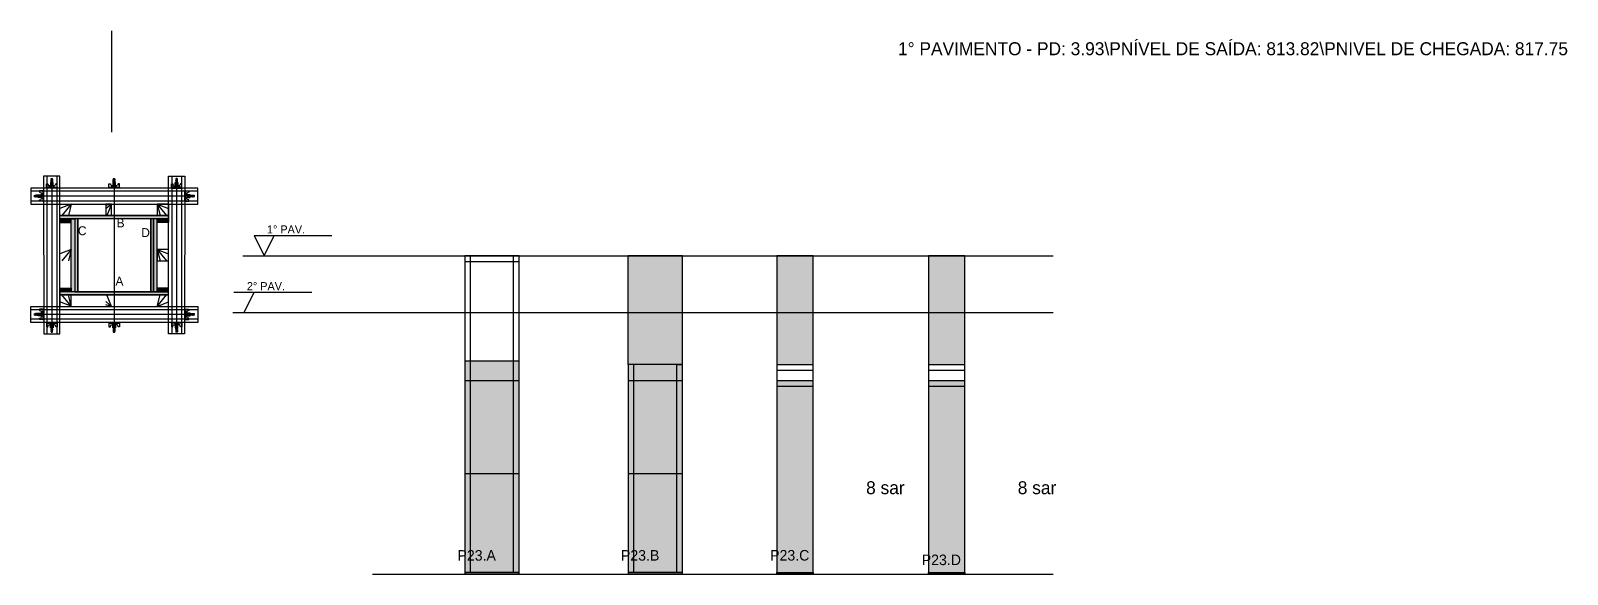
# Model space of a CAD drawing. Header units: metres. Extents: x 4736 to 6632, y 8660 to 9331.
import ezdxf

# ---------------------------------------------------------------- set-up
doc = ezdxf.new("R2010")
doc.units = ezdxf.units.M
for name, color, linetype in [('CHAPA', 7, 'Continuous'), ('COTA', 7, 'Continuous'), ('Hachura', 7, 'Continuous'), ('Madeira', 7, 'Continuous'), ('NIVEL 1° PAV.', 7, 'Continuous'), ('NIVEL 2° PAV.', 7, 'Continuous'), ('NOMENCLATURA', 7, 'Continuous'), ('Nível', 7, 'Continuous'), ('Painéis', 7, 'Continuous'), ('Perfil Metálico', 7, 'Continuous'), ('SARR_2.2x7', 7, 'Continuous'), ('SARRAFO', 7, 'Continuous'), ('Texto Seção', 7, 'Continuous'), ('TEXTO_GERAL', 7, 'Continuous')]:
    doc.layers.add(name, color=color, linetype=linetype)

msp = doc.modelspace()

# ---------------------------------------------------------------- hatches: boundary and pattern name
at = {"layer": 'COTA'}
h = msp.add_hatch(color=7, dxfattribs=at)
h.dxf.hatch_style = 1
h.paths.add_polyline_path([(5540, 8919.1), (5540, 9053.1), (5540, 9053.1), (5473, 9053.1), (5473, 9053.1), (5473, 8919.1), (5473, 8919.1), (5540, 8919.1)])
h = msp.add_hatch(color=7, dxfattribs=at)
h.dxf.hatch_style = 1
h.paths.add_polyline_path([(5656.2, 8919.1), (5701.2, 8919.1), (5701.2, 8919.1), (5701.2, 9053.1), (5701.2, 9053.1), (5656.2, 9053.1), (5656.2, 9053.1), (5656.2, 8919.1)])
h = msp.add_hatch(color=7, dxfattribs=at)
h.dxf.hatch_style = 1
h.paths.add_polyline_path([(5843.3, 8919.1), (5888.3, 8919.1), (5888.3, 8919.1), (5888.3, 9053.1), (5888.3, 9053.1), (5843.3, 9053.1), (5843.3, 9053.1), (5843.3, 8919.1)])
at = {"layer": 'Hachura'}
h = msp.add_hatch(color=7, dxfattribs=at)
h.dxf.hatch_style = 1
h.paths.add_polyline_path([(4771.7, 9098.7), (4771.7, 9102.7), (4771.7, 9102.7), (4905.7, 9102.7), (4905.7, 9102.7), (4905.7, 9098.7), (4905.7, 9098.7), (4771.7, 9098.7)])
h = msp.add_hatch(color=7, dxfattribs=at)
h.dxf.hatch_style = 1
h.paths.add_polyline_path([(4771.7, 9098.7), (4771.7, 9102.7), (4771.7, 9102.7), (4905.7, 9102.7), (4905.7, 9102.7), (4905.7, 9098.7), (4905.7, 9098.7), (4771.7, 9098.7)])
h = msp.add_hatch(color=7, dxfattribs=at)
h.dxf.hatch_style = 1
h.paths.add_polyline_path([(4785.7, 9098.7), (4785.7, 9094.3), (4785.7, 9094.3), (4771.7, 9094.3), (4771.7, 9094.3), (4771.7, 9098.7), (4771.7, 9098.7), (4785.7, 9098.7)])
h = msp.add_hatch(color=7, dxfattribs=at)
h.dxf.hatch_style = 1
h.paths.add_polyline_path([(4785.7, 9008.8), (4790.1, 9008.8), (4790.1, 9008.8), (4790.1, 9098.8), (4790.1, 9098.8), (4785.7, 9098.8), (4785.7, 9098.8), (4785.7, 9008.8)])
h = msp.add_hatch(color=7, dxfattribs=at)
h.dxf.hatch_style = 1
h.paths.add_polyline_path([(4793.7, 9098.7), (4790.1, 9098.7), (4790.1, 9098.7), (4790.1, 9008.7), (4790.1, 9008.7), (4793.7, 9008.7), (4793.7, 9008.7), (4793.7, 9098.7)])
h = msp.add_hatch(color=7, dxfattribs=at)
h.dxf.hatch_style = 1
h.paths.add_polyline_path([(4793.7, 9098.7), (4790.1, 9098.7), (4790.1, 9098.7), (4790.1, 9008.7), (4790.1, 9008.7), (4793.7, 9008.7), (4793.7, 9008.7), (4793.7, 9098.7)])
h = msp.add_hatch(color=7, dxfattribs=at)
h.dxf.hatch_style = 1
h.paths.add_polyline_path([(4887.3, 9098.7), (4883.7, 9098.7), (4883.7, 9098.7), (4883.7, 9008.7), (4883.7, 9008.7), (4887.3, 9008.7), (4887.3, 9008.7), (4887.3, 9098.7)])
h = msp.add_hatch(color=7, dxfattribs=at)
h.dxf.hatch_style = 1
h.paths.add_polyline_path([(4887.3, 9098.7), (4883.7, 9098.7), (4883.7, 9098.7), (4883.7, 9008.7), (4883.7, 9008.7), (4887.3, 9008.7), (4887.3, 9008.7), (4887.3, 9098.7)])
h = msp.add_hatch(color=7, dxfattribs=at)
h.dxf.hatch_style = 1
h.paths.add_polyline_path([(4891.7, 9008.7), (4887.3, 9008.7), (4887.3, 9008.7), (4887.3, 9098.7), (4887.3, 9098.7), (4891.7, 9098.7), (4891.7, 9098.7), (4891.7, 9008.7)])
h = msp.add_hatch(color=7, dxfattribs=at)
h.dxf.hatch_style = 1
h.paths.add_polyline_path([(4891.7, 9098.7), (4891.7, 9094.3), (4891.7, 9094.3), (4905.7, 9094.3), (4905.7, 9094.3), (4905.7, 9098.7), (4905.7, 9098.7), (4891.7, 9098.7)])
h = msp.add_hatch(color=7, dxfattribs=at)
h.dxf.hatch_style = 1
h.paths.add_polyline_path([(4785.7, 9008.7), (4785.7, 9013.1), (4785.7, 9013.1), (4771.7, 9013.1), (4771.7, 9013.1), (4771.7, 9008.7), (4771.7, 9008.7), (4785.7, 9008.7)])
h = msp.add_hatch(color=7, dxfattribs=at)
h.dxf.hatch_style = 1
h.paths.add_polyline_path([(4771.7, 9008.7), (4771.7, 9004.7), (4771.7, 9004.7), (4905.7, 9004.7), (4905.7, 9004.7), (4905.7, 9008.7), (4905.7, 9008.7), (4771.7, 9008.7)])
h = msp.add_hatch(color=7, dxfattribs=at)
h.dxf.hatch_style = 1
h.paths.add_polyline_path([(4771.7, 9008.7), (4771.7, 9004.7), (4771.7, 9004.7), (4905.7, 9004.7), (4905.7, 9004.7), (4905.7, 9008.7), (4905.7, 9008.7), (4771.7, 9008.7)])
h = msp.add_hatch(color=7, dxfattribs=at)
h.dxf.hatch_style = 1
h.paths.add_polyline_path([(4891.7, 9008.7), (4891.7, 9013.1), (4891.7, 9013.1), (4905.7, 9013.1), (4905.7, 9013.1), (4905.7, 9008.7), (4905.7, 9008.7), (4891.7, 9008.7)])
h = msp.add_hatch(color=7, dxfattribs=at)
h.dxf.hatch_style = 1
h.paths.add_polyline_path([(5338.2, 8660.1), (5338.2, 8923.1), (5338.2, 8923.1), (5271.2, 8923.1), (5271.2, 8923.1), (5271.2, 8660.1), (5271.2, 8660.1), (5338.2, 8660.1), (5338.2, 8660.1)])
h = msp.add_hatch(color=7, dxfattribs=at)
h.dxf.hatch_style = 1
h.paths.add_polyline_path([(5540, 8919.1), (5473, 8919.1), (5473, 8919.1), (5473, 8899.1), (5473, 8899.1), (5540, 8899.1), (5540, 8899.1), (5540, 8919.1)])
h = msp.add_hatch(color=7, dxfattribs=at)
h.dxf.hatch_style = 1
h.paths.add_polyline_path([(5540, 8660.1), (5540, 8899.1), (5540, 8899.1), (5473, 8899.1), (5473, 8899.1), (5473, 8660.1), (5473, 8660.1), (5540, 8660.1), (5540, 8660.1)])
h = msp.add_hatch(color=7, dxfattribs=at)
h.dxf.hatch_style = 1
h.paths.add_polyline_path([(5701.2, 8660.1), (5701.2, 8899.1), (5701.2, 8899.1), (5656.2, 8899.1), (5656.2, 8899.1), (5656.2, 8660.1), (5656.2, 8660.1), (5701.2, 8660.1), (5701.2, 8660.1)])
h = msp.add_hatch(color=7, dxfattribs=at)
h.dxf.hatch_style = 1
h.paths.add_polyline_path([(5888.3, 8660.1), (5888.3, 8899.1), (5888.3, 8899.1), (5843.3, 8899.1), (5843.3, 8899.1), (5843.3, 8660.1), (5843.3, 8660.1), (5888.3, 8660.1), (5888.3, 8660.1)])

# ---------------------------------------------------------------- linework, layer by layer
at = {"layer": 'CHAPA', "color": 7, "lineweight": 25}
for points in [[(4771.7, 9098.7), (4771.7, 9102.7), (4905.7, 9102.7), (4905.7, 9098.7)], [(4771.7, 9098.7), (4771.7, 9102.7), (4905.7, 9102.7), (4905.7, 9098.7)], [(4793.7, 9098.7), (4790.1, 9098.7), (4790.1, 9008.7), (4793.7, 9008.7)], [(4793.7, 9098.7), (4790.1, 9098.7), (4790.1, 9008.7), (4793.7, 9008.7)], [(4887.3, 9098.7), (4883.7, 9098.7), (4883.7, 9008.7), (4887.3, 9008.7)], [(4887.3, 9098.7), (4883.7, 9098.7), (4883.7, 9008.7), (4887.3, 9008.7)], [(4771.7, 9008.7), (4771.7, 9004.7), (4905.7, 9004.7), (4905.7, 9008.7)], [(4771.7, 9008.7), (4771.7, 9004.7), (4905.7, 9004.7), (4905.7, 9008.7)]]:
    msp.add_lwpolyline(points, close=True, dxfattribs=at)
at = {"layer": 'COTA', "color": 7, "lineweight": 25}
for p, q in [((5540, 9053.1), (5473, 9053.1)), ((5473, 8919.1), (5473, 9053.1)), ((5540, 8919.1), (5540, 9053.1))]:
    msp.add_line(p, q, dxfattribs=at)
for points in [[(5701.2, 8919.1), (5701.2, 9053.1), (5656.2, 9053.1), (5656.2, 8919.1)], [(5888.3, 8919.1), (5888.3, 9053.1), (5843.3, 9053.1), (5843.3, 8919.1)]]:
    msp.add_lwpolyline(points, dxfattribs=at)
at = {"layer": 'Defpoints', "color": 7, "lineweight": 25}
msp.add_line((4835.7, 9205.8), (4835.7, 9330.8), dxfattribs=at)
at = {"layer": 'Hachura', "color": 7, "lineweight": 25}
for p, q in [((4755.3, 9136.7), (4755.3, 9141.9)), ((4755.3, 9141.9), (4756.9, 9141.9)), ((4756.9, 9141.9), (4757.5, 9139.7)), ((4757.8, 9139.5), (4759.8, 9139.5)), ((4759.8, 9140.2), (4763.6, 9140.2)), ((4759.8, 9137.6), (4759.8, 9140.2)), ((4763.4, 9143.5), (4760, 9143.5)), ((4760, 9143.5), (4760, 9140.2)), ((4763.4, 9143.4), (4760, 9143.4)), ((4760.6, 9147.8), (4762.8, 9146.7)), ((4762.7, 9146.5), (4760.6, 9147.6)), ((4760.6, 9146.6), (4762.8, 9145.6)), ((4762.7, 9145.3), (4760.6, 9146.4)), ((4760.6, 9145.5), (4762.8, 9144.4)), ((4762.7, 9144.2), (4760.6, 9145.2)), ((4761.8, 9143.5), (4760.6, 9144.1)), ((4760.7, 9148.2), (4761, 9148.5)), ((4760.7, 9147.9), (4760.7, 9148.2)), ((4760.7, 9148.2), (4760.7, 9148.2)), ((4762.6, 9148.2), (4760.7, 9148.2)), ((4760.7, 9147.9), (4762.6, 9146.9)), ((4760.7, 9147.9), (4762.6, 9146.9)), ((4760.7, 9146.7), (4760.7, 9147.4)), ((4762.6, 9146.4), (4760.7, 9147.4)), ((4760.7, 9146.7), (4762.6, 9145.8)), ((4760.7, 9145.6), (4760.7, 9146.2)), ((4762.6, 9145.3), (4760.7, 9146.2)), ((4760.7, 9146), (4760.7, 9146.2)), ((4760.7, 9145.6), (4762.6, 9144.6)), ((4760.7, 9144.4), (4760.7, 9145.1)), ((4762.6, 9144.1), (4760.7, 9145.1)), ((4760.7, 9144.4), (4762.6, 9143.5)), ((4761.6, 9143.5), (4760.7, 9143.9)), ((4760.7, 9143.5), (4760.7, 9143.9)), ((4761, 9148.5), (4762.3, 9148.5)), ((4761.1, 9143.5), (4761.1, 9140.2)), ((4762.6, 9147.6), (4761.3, 9148.2)), ((4761.4, 9137.6), (4761.4, 9139.6)), ((4762.7, 9147.7), (4761.6, 9148.2)), ((4761.7, 9147.5), (4761.7, 8963.7)), ((4761.9, 9139.6), (4761.9, 9137.6)), ((4762.1, 9148.2), (4762.8, 9147.9)), ((4762.6, 9148.2), (4762.3, 9148.5)), ((4762.4, 9148.2), (4762.6, 9148.1)), ((4762.6, 9148.1), (4762.6, 9148.2)), ((4762.6, 9147.6), (4762.6, 9146.9)), ((4762.6, 9145.8), (4762.6, 9146.4)), ((4762.6, 9145), (4762.6, 9145.3)), ((4762.6, 9145), (4762.6, 9144.6)), ((4762.6, 9144.1), (4762.6, 9143.5)), ((4762.6, 9143.5), (4762.6, 9140.2)), ((4763.4, 9140.2), (4763.4, 9143.5)), ((4763.6, 9140.2), (4763.4, 9140.2)), ((4763.6, 9140.2), (4763.4, 9140.2)), ((4763.6, 9140.2), (4763.6, 9137.6)), ((4765.6, 9139.5), (4763.6, 9139.5)), ((4766.5, 9141.9), (4765.9, 9139.7)), ((4768.2, 9141.9), (4766.5, 9141.9)), ((4768.2, 9137.6), (4768.2, 9141.9)), ((4832.2, 9136.7), (4832.2, 9141.9)), ((4832.2, 9141.9), (4833.9, 9141.9)), ((4833.9, 9141.9), (4834.5, 9139.7)), ((4834.8, 9139.5), (4836.7, 9139.5)), ((4836.7, 9140.2), (4840.6, 9140.2)), ((4836.7, 9137.7), (4836.7, 9140.2)), ((4840.3, 9143.5), (4837, 9143.5)), ((4837, 9143.5), (4837, 9140.2)), ((4840.3, 9143.4), (4837, 9143.4)), ((4839.7, 9146.5), (4837.5, 9147.6)), ((4839.7, 9145.3), (4837.5, 9146.4)), ((4839.7, 9144.2), (4837.5, 9145.2)), ((4838.8, 9143.5), (4837.5, 9144.1)), ((4837.6, 9148.2), (4838, 9148.5)), ((4837.6, 9147.9), (4837.6, 9148.2)), ((4837.6, 9148.2), (4837.6, 9148.2)), ((4839.6, 9148.2), (4837.6, 9148.2)), ((4837.6, 9147.9), (4839.6, 9146.9)), ((4837.6, 9147.9), (4839.6, 9146.9)), ((4837.6, 9147.8), (4839.7, 9146.7)), ((4837.6, 9146.7), (4837.6, 9147.4)), ((4839.6, 9146.4), (4837.6, 9147.4)), ((4837.6, 9146.7), (4839.6, 9145.8)), ((4837.6, 9146.7), (4839.7, 9145.6)), ((4837.6, 9145.6), (4837.6, 9146.2)), ((4839.6, 9145.3), (4837.6, 9146.2)), ((4837.6, 9146), (4837.6, 9146.2)), ((4837.6, 9145.6), (4839.6, 9144.6)), ((4837.6, 9145.5), (4839.7, 9144.4)), ((4837.6, 9144.4), (4837.6, 9145.1)), ((4839.6, 9144.1), (4837.6, 9145.1)), ((4837.6, 9144.4), (4839.6, 9143.5)), ((4838.5, 9143.5), (4837.6, 9143.9)), ((4837.6, 9143.5), (4837.6, 9143.9)), ((4838, 9148.5), (4839.2, 9148.5)), ((4838, 9143.5), (4838, 9140.2)), ((4839.6, 9147.6), (4838.3, 9148.2)), ((4838.4, 9137.7), (4838.4, 9139.6)), ((4839.7, 9147.7), (4838.5, 9148.2)), ((4838.7, 9147.5), (4838.7, 8963.7)), ((4838.9, 9139.6), (4838.9, 9137.7)), ((4839.1, 9148.2), (4839.7, 9147.9)), ((4839.6, 9148.2), (4839.2, 9148.5)), ((4839.3, 9148.2), (4839.6, 9148.1)), ((4839.6, 9148.1), (4839.6, 9148.2)), ((4839.6, 9147.6), (4839.6, 9146.9)), ((4839.6, 9145.8), (4839.6, 9146.4)), ((4839.6, 9145), (4839.6, 9145.3)), ((4839.6, 9145), (4839.6, 9144.6)), ((4839.6, 9144.1), (4839.6, 9143.5)), ((4839.6, 9143.5), (4839.6, 9140.2)), ((4840.3, 9140.2), (4840.3, 9143.5)), ((4840.6, 9140.2), (4840.3, 9140.2)), ((4840.6, 9140.2), (4840.3, 9140.2)), ((4840.6, 9140.2), (4840.6, 9137.7)), ((4842.5, 9139.5), (4840.6, 9139.5)), ((4843.4, 9141.9), (4842.9, 9139.7)), ((4845.1, 9141.9), (4843.4, 9141.9)), ((4845.1, 9137.7), (4845.1, 9141.9)), ((4909.2, 9137.6), (4909.2, 9141.9)), ((4909.2, 9141.9), (4910.9, 9141.9)), ((4910.9, 9141.9), (4911.4, 9139.7)), ((4911.8, 9139.5), (4913.7, 9139.5)), ((4917.6, 9140.2), (4913.7, 9140.2)), ((4913.7, 9140.2), (4913.7, 9137.6)), ((4913.7, 9140.2), (4914, 9140.2)), ((4913.7, 9140.2), (4914, 9140.2)), ((4914, 9143.5), (4917.3, 9143.5)), ((4914, 9140.2), (4914, 9143.5)), ((4914, 9143.4), (4917.3, 9143.4)), ((4915.3, 9148.2), (4914.6, 9147.9)), ((4914.6, 9147.7), (4915.8, 9148.2)), ((4916.7, 9147.8), (4914.6, 9146.7)), ((4914.6, 9146.5), (4916.8, 9147.6)), ((4916.7, 9146.6), (4914.6, 9145.6)), ((4914.6, 9145.3), (4916.8, 9146.4)), ((4916.7, 9145.5), (4914.6, 9144.4)), ((4914.6, 9144.2), (4916.8, 9145.2)), ((4914.7, 9148.2), (4915.1, 9148.5)), ((4915, 9148.2), (4914.7, 9148.1)), ((4914.7, 9148.1), (4914.7, 9148.2)), ((4914.7, 9147.6), (4916, 9148.2)), ((4914.7, 9148.2), (4916.7, 9148.2)), ((4916.7, 9147.9), (4914.7, 9146.9)), ((4916.7, 9147.9), (4914.7, 9146.9)), ((4914.7, 9147.6), (4914.7, 9146.9)), ((4914.7, 9146.4), (4916.7, 9147.4)), ((4916.7, 9146.7), (4914.7, 9145.8)), ((4914.7, 9145.8), (4914.7, 9146.4)), ((4914.7, 9145.3), (4916.7, 9146.2)), ((4916.7, 9145.6), (4914.7, 9144.6)), ((4914.7, 9145), (4914.7, 9145.3)), ((4914.7, 9144.1), (4916.7, 9145.1)), ((4914.7, 9145), (4914.7, 9144.6)), ((4916.7, 9144.4), (4914.7, 9143.5)), ((4914.7, 9144.1), (4914.7, 9143.5)), ((4914.7, 9143.5), (4914.7, 9140.2)), ((4916.3, 9148.5), (4915.1, 9148.5)), ((4915.4, 9139.6), (4915.4, 9137.6)), ((4915.5, 9143.5), (4916.8, 9144.1)), ((4915.6, 9147.5), (4915.6, 8963.7)), ((4915.8, 9143.5), (4916.7, 9143.9)), ((4916, 9137.6), (4916, 9139.6)), ((4916.7, 9148.2), (4916.3, 9148.5)), ((4916.3, 9143.5), (4916.3, 9140.2)), ((4916.7, 9147.9), (4916.7, 9148.2)), ((4916.7, 9148.2), (4916.7, 9148.2)), ((4916.7, 9146.7), (4916.7, 9147.4)), ((4916.7, 9145.6), (4916.7, 9146.2)), ((4916.7, 9146), (4916.7, 9146.2)), ((4916.7, 9144.4), (4916.7, 9145.1)), ((4916.7, 9143.5), (4916.7, 9143.9)), ((4917.3, 9143.5), (4917.3, 9140.2)), ((4917.6, 9137.6), (4917.6, 9140.2)), ((4919.5, 9139.5), (4917.6, 9139.5)), ((4920.4, 9141.9), (4919.8, 9139.7)), ((4922.1, 9141.9), (4920.4, 9141.9)), ((4922.1, 9136.7), (4922.1, 9141.9)), ((4740.2, 9127.8), (4739.8, 9127.5)), ((4739.8, 9127.5), (4739.8, 9126.2)), ((4740.2, 9125.8), (4739.8, 9126.2)), ((4740.5, 9127.8), (4740.2, 9127.8)), ((4740.2, 9127.8), (4740.2, 9127.8)), ((4740.2, 9125.8), (4740.2, 9127.8)), ((4740.8, 9125.8), (4740.2, 9127.1)), ((4740.7, 9125.7), (4740.2, 9126.9)), ((4740.2, 9126.4), (4740.5, 9125.7)), ((4740.2, 9126.1), (4740.3, 9125.8)), ((4740.3, 9125.8), (4740.2, 9125.8)), ((4740.5, 9127.8), (4741.5, 9125.8)), ((4740.5, 9127.8), (4741.5, 9125.8)), ((4740.6, 9127.8), (4741.7, 9125.7)), ((4741.9, 9125.7), (4740.8, 9127.9)), ((4740.8, 9125.8), (4741.5, 9125.8)), ((4741.7, 9127.8), (4741, 9127.8)), ((4742, 9125.8), (4741, 9127.8)), ((4741.7, 9127.8), (4742.6, 9125.8)), ((4741.7, 9127.8), (4742.8, 9125.7)), ((4743.1, 9125.7), (4742, 9127.9)), ((4742.6, 9125.8), (4742, 9125.8)), ((4742.8, 9127.8), (4742.2, 9127.8)), ((4743.1, 9125.8), (4742.2, 9127.8)), ((4742.4, 9127.8), (4742.2, 9127.8)), ((4742.8, 9127.8), (4743.8, 9125.8)), ((4742.9, 9127.8), (4744, 9125.7)), ((4744.2, 9125.7), (4743.1, 9127.9)), ((4743.3, 9125.8), (4743.1, 9125.8)), ((4744, 9127.8), (4743.3, 9127.8)), ((4744.3, 9125.8), (4743.3, 9127.8)), ((4743.3, 9125.8), (4743.8, 9125.8)), ((4744, 9127.8), (4744.9, 9125.8)), ((4744.9, 9126.6), (4744.3, 9127.9)), ((4744.3, 9125.8), (4744.9, 9125.8)), ((4744.9, 9126.9), (4744.5, 9127.8)), ((4744.9, 9127.8), (4744.5, 9127.8)), ((4928.4, 9126.7), (4744.6, 9126.7)), ((4744.9, 9125.1), (4744.9, 9128.4)), ((4744.9, 9128.4), (4748.2, 9128.4)), ((4744.9, 9127.4), (4748.2, 9127.4)), ((4744.9, 9125.8), (4748.2, 9125.8)), ((4748.2, 9125.1), (4744.9, 9125.1)), ((4745, 9125.1), (4745, 9128.4)), ((4751.6, 9133.2), (4746.5, 9133.2)), ((4746.5, 9133.2), (4746.5, 9131.5)), ((4746.5, 9131.5), (4748.7, 9130.9)), ((4746.5, 9122), (4748.7, 9122.5)), ((4746.5, 9120.3), (4746.5, 9122)), ((4750.7, 9120.3), (4746.5, 9120.3)), ((4748.2, 9128.7), (4748.2, 9124.8)), ((4750.7, 9128.7), (4748.2, 9128.7)), ((4748.2, 9124.8), (4748.2, 9125.1)), ((4748.2, 9124.8), (4748.2, 9125.1)), ((4748.2, 9124.8), (4750.7, 9124.8)), ((4750.7, 9127.1), (4748.7, 9127.1)), ((4748.7, 9126.5), (4750.7, 9126.5)), ((4748.9, 9130.6), (4748.9, 9128.7)), ((4748.9, 9122.9), (4748.9, 9124.8)), ((4750.7, 9133.2), (4750.7, 9120.3)), ((4750.7, 9133.2), (4750.7, 9128)), ((4750.7, 9133), (4751.7, 9133)), ((4750.7, 9132.8), (4751.7, 9132.8)), ((4750.7, 9132.5), (4751.7, 9132.5)), ((4750.7, 9132), (4751.7, 9132)), ((4750.7, 9131.2), (4751.7, 9131.2)), ((4750.7, 9129.8), (4751.7, 9129.8)), ((4750.7, 9126.7), (4750.7, 9128.7)), ((4750.7, 9128), (4750.7, 9127.4)), ((4750.7, 9126.7), (4751.6, 9126.7)), ((4750.7, 9123.7), (4751.6, 9123.7)), ((4750.7, 9122.3), (4751.7, 9122.3)), ((4750.7, 9121.4), (4751.7, 9121.4)), ((4750.7, 9121), (4751.7, 9121)), ((4750.7, 9120.6), (4751.7, 9120.6)), ((4750.7, 9120.4), (4751.7, 9120.4)), ((4750.7, 9120.3), (4751.6, 9120.3)), ((4751.1, 9127.7), (4750.9, 9127.7)), ((4750.9, 9125.8), (4751.3, 9125.8)), ((4751.5, 9127.7), (4751.1, 9127.7)), ((4751.6, 9120.3), (4751.6, 9133.2)), ((4751.6, 9121.2), (4751.6, 9129.1)), ((4755.3, 9137.6), (4768.2, 9137.6)), ((4755.3, 9137.6), (4760.4, 9137.6)), ((4768.2, 9136.7), (4755.3, 9136.7)), ((4755.4, 9137.7), (4755.4, 9136.7)), ((4755.6, 9137.7), (4755.6, 9136.7)), ((4755.9, 9137.7), (4755.9, 9136.7)), ((4756.4, 9137.7), (4756.4, 9136.7)), ((4757.3, 9137.7), (4757.3, 9136.7)), ((4758.7, 9137.7), (4758.7, 9136.7)), ((4767.2, 9136.7), (4759.4, 9136.7)), ((4761.7, 9137.6), (4759.8, 9137.6)), ((4760.4, 9137.6), (4761.1, 9137.6)), ((4760.7, 9137.3), (4760.7, 9137.5)), ((4760.7, 9136.9), (4760.7, 9137.3)), ((4761.7, 9137.6), (4761.7, 9136.7)), ((4762.7, 9137.5), (4762.7, 9137.1)), ((4764.7, 9137.7), (4764.7, 9136.7)), ((4766.2, 9137.7), (4766.2, 9136.7)), ((4767, 9137.7), (4767, 9136.7)), ((4767.5, 9137.7), (4767.5, 9136.7)), ((4767.8, 9137.7), (4767.8, 9136.7)), ((4768, 9137.7), (4768, 9136.7)), ((4768.2, 9137.6), (4768.2, 9136.7)), ((4832.2, 9137.7), (4845.1, 9137.7)), ((4832.2, 9137.7), (4837.4, 9137.7)), ((4845.1, 9136.7), (4832.2, 9136.7)), ((4832.4, 9137.7), (4832.4, 9136.7)), ((4832.6, 9137.7), (4832.6, 9136.7)), ((4832.9, 9137.7), (4832.9, 9136.7)), ((4833.4, 9137.7), (4833.4, 9136.7)), ((4834.2, 9137.7), (4834.2, 9136.7)), ((4835.6, 9137.7), (4835.6, 9136.7)), ((4844.2, 9136.7), (4836.4, 9136.7)), ((4838.7, 9137.7), (4836.7, 9137.7)), ((4837.4, 9137.7), (4838, 9137.7)), ((4837.7, 9137.3), (4837.7, 9137.5)), ((4837.7, 9136.9), (4837.7, 9137.3)), ((4838.7, 9137.7), (4838.7, 9136.7)), ((4839.6, 9137.5), (4839.6, 9137.1)), ((4841.7, 9137.7), (4841.7, 9136.7)), ((4843.1, 9137.7), (4843.1, 9136.7)), ((4844, 9137.7), (4844, 9136.7)), ((4844.4, 9137.7), (4844.4, 9136.7)), ((4844.8, 9137.7), (4844.8, 9136.7)), ((4845, 9137.7), (4845, 9136.7)), ((4845.1, 9137.7), (4845.1, 9136.7)), ((4922.1, 9137.6), (4909.2, 9137.6)), ((4909.2, 9137.6), (4909.2, 9136.7)), ((4909.2, 9136.7), (4922.1, 9136.7)), ((4909.3, 9137.7), (4909.3, 9136.7)), ((4909.5, 9137.7), (4909.5, 9136.7)), ((4909.9, 9137.7), (4909.9, 9136.7)), ((4910.1, 9136.7), (4918, 9136.7)), ((4910.3, 9137.7), (4910.3, 9136.7)), ((4911.2, 9137.7), (4911.2, 9136.7)), ((4912.6, 9137.7), (4912.6, 9136.7)), ((4914.7, 9137.5), (4914.7, 9137.1)), ((4915.6, 9137.6), (4917.6, 9137.6)), ((4915.6, 9137.6), (4915.6, 9136.7)), ((4916.9, 9137.6), (4916.3, 9137.6)), ((4916.6, 9137.3), (4916.6, 9137.5)), ((4916.6, 9136.9), (4916.6, 9137.3)), ((4922.1, 9137.6), (4916.9, 9137.6)), ((4918.7, 9137.7), (4918.7, 9136.7)), ((4920.1, 9137.7), (4920.1, 9136.7)), ((4920.9, 9137.7), (4920.9, 9136.7)), ((4921.4, 9137.7), (4921.4, 9136.7)), ((4921.7, 9137.7), (4921.7, 9136.7)), ((4921.9, 9137.7), (4921.9, 9136.7)), ((4925.7, 9120.3), (4925.7, 9133.2)), ((4925.7, 9133.2), (4930.8, 9133.2)), ((4926.6, 9133), (4925.7, 9133)), ((4926.6, 9132.8), (4925.7, 9132.8)), ((4926.6, 9132.5), (4925.7, 9132.5)), ((4926.6, 9132), (4925.7, 9132)), ((4926.6, 9131.2), (4925.7, 9131.2)), ((4926.6, 9129.8), (4925.7, 9129.8)), ((4925.7, 9121.2), (4925.7, 9129.1)), ((4926.6, 9126.7), (4925.7, 9126.7)), ((4926.6, 9123.7), (4925.7, 9123.7)), ((4926.6, 9122.3), (4925.7, 9122.3)), ((4926.6, 9121.4), (4925.7, 9121.4)), ((4926.6, 9121), (4925.7, 9121)), ((4926.6, 9120.6), (4925.7, 9120.6)), ((4926.6, 9120.4), (4925.7, 9120.4)), ((4926.6, 9120.3), (4925.7, 9120.3)), ((4925.8, 9127.7), (4926.3, 9127.7)), ((4926.5, 9125.8), (4926, 9125.8)), ((4926.3, 9127.7), (4926.5, 9127.7)), ((4926.6, 9133.2), (4926.6, 9120.3)), ((4926.6, 9133.2), (4926.6, 9128)), ((4926.6, 9126.7), (4926.6, 9128.7)), ((4926.6, 9128.7), (4929.2, 9128.7)), ((4926.6, 9128), (4926.6, 9127.4)), ((4926.6, 9127.1), (4928.6, 9127.1)), ((4928.6, 9126.5), (4926.6, 9126.5)), ((4929.2, 9124.8), (4926.6, 9124.8)), ((4926.6, 9120.3), (4930.9, 9120.3)), ((4928.4, 9130.6), (4928.4, 9128.7)), ((4928.4, 9122.9), (4928.4, 9124.8)), ((4930.9, 9131.5), (4928.6, 9130.9)), ((4930.9, 9122), (4928.6, 9122.5)), ((4929.2, 9128.7), (4929.2, 9124.8)), ((4932.4, 9128.4), (4929.2, 9128.4)), ((4932.4, 9127.4), (4929.2, 9127.4)), ((4932.4, 9125.8), (4929.2, 9125.8)), ((4929.2, 9125.1), (4932.4, 9125.1)), ((4929.2, 9124.8), (4929.2, 9125.1)), ((4929.2, 9124.8), (4929.2, 9125.1)), ((4930.9, 9133.2), (4930.9, 9131.5)), ((4930.9, 9120.3), (4930.9, 9122)), ((4932.3, 9125.1), (4932.3, 9128.4)), ((4932.4, 9125.1), (4932.4, 9128.4)), ((4932.4, 9126.6), (4933, 9127.9)), ((4933.4, 9127.8), (4932.4, 9125.8)), ((4932.4, 9126.9), (4932.9, 9127.8)), ((4932.4, 9127.8), (4932.9, 9127.8)), ((4933, 9125.8), (4932.4, 9125.8)), ((4933, 9125.8), (4934, 9127.8)), ((4933.1, 9125.7), (4934.2, 9127.9)), ((4933.4, 9127.8), (4934, 9127.8)), ((4934.4, 9127.8), (4933.4, 9125.7)), ((4934.5, 9127.8), (4933.6, 9125.8)), ((4934, 9125.8), (4933.6, 9125.8)), ((4934, 9125.8), (4934.2, 9125.8)), ((4934.2, 9125.8), (4935.2, 9127.8)), ((4934.3, 9125.7), (4935.4, 9127.9)), ((4934.5, 9127.8), (4935.2, 9127.8)), ((4935.6, 9127.8), (4934.5, 9125.7)), ((4935.7, 9127.8), (4934.7, 9125.8)), ((4934.7, 9125.8), (4935.4, 9125.8)), ((4935, 9127.8), (4935.2, 9127.8)), ((4935.4, 9125.8), (4936.3, 9127.8)), ((4935.5, 9125.7), (4936.5, 9127.9)), ((4935.7, 9127.8), (4936.3, 9127.8)), ((4936.8, 9127.8), (4935.7, 9125.7)), ((4936.9, 9127.8), (4935.9, 9125.8)), ((4936.9, 9127.8), (4935.9, 9125.8)), ((4936.5, 9125.8), (4935.9, 9125.8)), ((4936.5, 9125.8), (4937.2, 9127.1)), ((4936.6, 9125.7), (4937.2, 9126.9)), ((4937.2, 9126.4), (4936.8, 9125.7)), ((4936.9, 9127.8), (4937.2, 9127.8)), ((4937.2, 9126.1), (4937, 9125.8)), ((4937, 9125.8), (4937.2, 9125.8)), ((4937.2, 9127.8), (4937.2, 9127.8)), ((4937.2, 9127.8), (4937.5, 9127.4)), ((4937.2, 9125.8), (4937.2, 9127.8)), ((4937.2, 9125.8), (4937.5, 9126.2)), ((4937.5, 9127.4), (4937.5, 9126.2)), ((4740.2, 8981.8), (4739.8, 8981.5)), ((4739.8, 8981.5), (4739.8, 8980.2)), ((4740.2, 8979.8), (4739.8, 8980.2)), ((4740.5, 8981.8), (4740.2, 8981.8)), ((4740.2, 8981.8), (4740.2, 8981.8)), ((4740.2, 8979.8), (4740.2, 8981.8)), ((4740.8, 8979.8), (4740.2, 8981.1)), ((4740.7, 8979.7), (4740.2, 8980.9)), ((4740.2, 8980.4), (4740.5, 8979.7)), ((4740.2, 8980.1), (4740.3, 8979.8)), ((4740.3, 8979.8), (4740.2, 8979.8)), ((4740.5, 8981.8), (4741.5, 8979.8)), ((4740.5, 8981.8), (4741.5, 8979.8)), ((4740.6, 8981.8), (4741.7, 8979.7)), ((4741.9, 8979.7), (4740.8, 8981.9)), ((4740.8, 8979.8), (4741.5, 8979.8)), ((4741.7, 8981.8), (4741, 8981.8)), ((4742, 8979.8), (4741, 8981.8)), ((4741.7, 8981.8), (4742.6, 8979.8)), ((4741.7, 8981.8), (4742.8, 8979.7)), ((4743.1, 8979.7), (4742, 8981.9)), ((4742.6, 8979.8), (4742, 8979.8)), ((4742.8, 8981.8), (4742.2, 8981.8)), ((4743.1, 8979.8), (4742.2, 8981.8)), ((4742.4, 8981.8), (4742.2, 8981.8)), ((4742.8, 8981.8), (4743.8, 8979.8)), ((4742.9, 8981.8), (4744, 8979.7)), ((4744.2, 8979.7), (4743.1, 8981.9)), ((4743.3, 8979.8), (4743.1, 8979.8)), ((4744, 8981.8), (4743.3, 8981.8)), ((4744.3, 8979.8), (4743.3, 8981.8)), ((4743.3, 8979.8), (4743.8, 8979.8)), ((4744, 8981.8), (4744.9, 8979.8)), ((4744.9, 8980.6), (4744.3, 8981.9)), ((4744.3, 8979.8), (4744.9, 8979.8)), ((4744.9, 8980.9), (4744.5, 8981.8)), ((4744.9, 8981.8), (4744.5, 8981.8)), ((4928.4, 8980.7), (4744.6, 8980.7)), ((4744.9, 8979.1), (4744.9, 8982.4)), ((4744.9, 8982.4), (4748.2, 8982.4)), ((4744.9, 8981.4), (4748.2, 8981.4)), ((4744.9, 8979.8), (4748.2, 8979.8)), ((4748.2, 8979.1), (4744.9, 8979.1)), ((4745, 8979.1), (4745, 8982.4)), ((4751.6, 8987.2), (4746.5, 8987.2)), ((4746.5, 8987.2), (4746.5, 8985.5)), ((4746.5, 8985.5), (4748.7, 8984.9)), ((4746.5, 8976), (4748.7, 8976.5)), ((4746.5, 8974.3), (4746.5, 8976)), ((4750.7, 8974.3), (4746.5, 8974.3)), ((4748.2, 8982.7), (4748.2, 8978.8)), ((4750.7, 8982.7), (4748.2, 8982.7)), ((4748.2, 8978.8), (4748.2, 8979.1)), ((4748.2, 8978.8), (4748.2, 8979.1)), ((4748.2, 8978.8), (4750.7, 8978.8)), ((4750.7, 8981.1), (4748.7, 8981.1)), ((4748.7, 8980.5), (4750.7, 8980.5)), ((4748.9, 8984.6), (4748.9, 8982.7)), ((4748.9, 8976.9), (4748.9, 8978.8)), ((4750.7, 8987.2), (4750.7, 8974.3)), ((4750.7, 8987.2), (4750.7, 8982)), ((4750.7, 8987), (4751.7, 8987)), ((4750.7, 8986.8), (4751.7, 8986.8)), ((4750.7, 8986.5), (4751.7, 8986.5)), ((4750.7, 8986), (4751.7, 8986)), ((4750.7, 8985.2), (4751.7, 8985.2)), ((4750.7, 8983.8), (4751.7, 8983.8)), ((4750.7, 8980.7), (4750.7, 8982.7)), ((4750.7, 8982), (4750.7, 8981.4)), ((4750.7, 8980.7), (4751.6, 8980.7)), ((4750.7, 8977.7), (4751.6, 8977.7)), ((4750.7, 8976.3), (4751.7, 8976.3)), ((4750.7, 8975.4), (4751.7, 8975.4)), ((4750.7, 8975), (4751.7, 8975)), ((4750.7, 8974.6), (4751.7, 8974.6)), ((4750.7, 8974.4), (4751.7, 8974.4)), ((4750.7, 8974.3), (4751.6, 8974.3)), ((4751.1, 8981.7), (4750.9, 8981.7)), ((4750.9, 8979.8), (4751.3, 8979.8)), ((4751.5, 8981.7), (4751.1, 8981.7)), ((4751.6, 8974.3), (4751.6, 8987.2)), ((4751.6, 8975.2), (4751.6, 8983.1)), ((4768.2, 8970.7), (4755.3, 8970.7)), ((4755.3, 8970.7), (4755.3, 8965.6)), ((4755.3, 8969.8), (4768.2, 8969.8)), ((4755.3, 8969.8), (4760.4, 8969.8)), ((4755.4, 8969.8), (4755.4, 8970.8)), ((4755.6, 8969.8), (4755.6, 8970.8)), ((4755.9, 8969.8), (4755.9, 8970.8)), ((4756.4, 8969.8), (4756.4, 8970.8)), ((4757.3, 8969.8), (4757.3, 8970.8)), ((4758.7, 8969.8), (4758.7, 8970.8)), ((4767.2, 8970.7), (4759.4, 8970.7)), ((4761.7, 8969.8), (4759.8, 8969.8)), ((4759.8, 8969.8), (4759.8, 8967.3)), ((4760.4, 8969.8), (4761.1, 8969.8)), ((4760.7, 8970.6), (4760.7, 8970.2)), ((4760.7, 8970.2), (4760.7, 8969.9)), ((4761.4, 8969.8), (4761.4, 8967.8)), ((4761.7, 8969.8), (4761.7, 8970.7)), ((4761.9, 8967.8), (4761.9, 8969.8)), ((4762.7, 8970), (4762.7, 8970.4)), ((4763.6, 8967.3), (4763.6, 8969.8)), ((4764.7, 8969.8), (4764.7, 8970.7)), ((4766.2, 8969.8), (4766.2, 8970.8)), ((4767, 8969.8), (4767, 8970.8)), ((4767.5, 8969.8), (4767.5, 8970.8)), ((4767.8, 8969.8), (4767.8, 8970.8)), ((4768, 8969.8), (4768, 8970.8)), ((4768.2, 8969.8), (4768.2, 8970.7)), ((4768.2, 8969.8), (4768.2, 8965.6)), ((4845.1, 8970.7), (4832.2, 8970.7)), ((4832.2, 8970.7), (4832.2, 8965.6)), ((4832.2, 8969.8), (4845.1, 8969.8)), ((4832.2, 8969.8), (4837.4, 8969.8)), ((4832.4, 8969.8), (4832.4, 8970.8)), ((4832.6, 8969.8), (4832.6, 8970.8)), ((4832.9, 8969.8), (4832.9, 8970.8)), ((4833.4, 8969.8), (4833.4, 8970.8)), ((4834.2, 8969.8), (4834.2, 8970.8)), ((4835.6, 8969.8), (4835.6, 8970.8)), ((4844.2, 8970.7), (4836.4, 8970.7)), ((4838.7, 8969.8), (4836.7, 8969.8)), ((4836.7, 8969.8), (4836.7, 8967.3)), ((4837.4, 8969.8), (4838, 8969.8)), ((4837.7, 8970.6), (4837.7, 8970.2)), ((4837.7, 8970.2), (4837.7, 8970)), ((4838.4, 8969.8), (4838.4, 8967.8)), ((4838.7, 8969.8), (4838.7, 8970.7)), ((4838.9, 8967.8), (4838.9, 8969.8)), ((4839.6, 8970), (4839.6, 8970.4)), ((4840.6, 8967.3), (4840.6, 8969.8)), ((4841.7, 8969.8), (4841.7, 8970.7)), ((4843.1, 8969.8), (4843.1, 8970.8)), ((4844, 8969.8), (4844, 8970.8)), ((4844.4, 8969.8), (4844.4, 8970.8)), ((4844.8, 8969.8), (4844.8, 8970.8)), ((4845, 8969.8), (4845, 8970.8)), ((4845.1, 8969.8), (4845.1, 8970.7)), ((4845.1, 8969.8), (4845.1, 8965.6)), ((4909.2, 8970.7), (4922.1, 8970.7)), ((4909.2, 8969.8), (4909.2, 8970.7)), ((4922.1, 8969.8), (4909.2, 8969.8)), ((4909.2, 8969.8), (4909.2, 8965.6)), ((4909.3, 8969.8), (4909.3, 8970.8)), ((4909.5, 8969.8), (4909.5, 8970.8)), ((4909.9, 8969.8), (4909.9, 8970.8)), ((4910.1, 8970.7), (4918, 8970.7)), ((4910.3, 8969.8), (4910.3, 8970.8)), ((4911.2, 8969.8), (4911.2, 8970.8)), ((4912.6, 8969.8), (4912.6, 8970.7)), ((4913.7, 8967.3), (4913.7, 8969.8)), ((4914.7, 8970), (4914.7, 8970.4)), ((4915.4, 8967.8), (4915.4, 8969.8)), ((4915.6, 8969.8), (4915.6, 8970.7)), ((4915.6, 8969.8), (4917.6, 8969.8)), ((4916, 8969.8), (4916, 8967.8)), ((4916.9, 8969.8), (4916.3, 8969.8)), ((4916.6, 8970.6), (4916.6, 8970.2)), ((4916.6, 8970.2), (4916.6, 8969.9)), ((4922.1, 8969.8), (4916.9, 8969.8)), ((4917.6, 8969.8), (4917.6, 8967.3)), ((4918.7, 8969.8), (4918.7, 8970.8)), ((4920.1, 8969.8), (4920.1, 8970.8)), ((4920.9, 8969.8), (4920.9, 8970.8)), ((4921.4, 8969.8), (4921.4, 8970.8)), ((4921.7, 8969.8), (4921.7, 8970.8)), ((4921.9, 8969.8), (4921.9, 8970.8)), ((4922.1, 8970.7), (4922.1, 8965.6)), ((4925.7, 8974.3), (4925.7, 8987.2)), ((4925.7, 8987.2), (4930.8, 8987.2)), ((4926.6, 8987), (4925.7, 8987)), ((4926.6, 8986.8), (4925.7, 8986.8)), ((4926.6, 8986.5), (4925.7, 8986.5)), ((4926.6, 8986), (4925.7, 8986)), ((4926.6, 8985.2), (4925.7, 8985.2)), ((4926.6, 8983.8), (4925.7, 8983.8)), ((4925.7, 8975.2), (4925.7, 8983.1)), ((4926.6, 8980.7), (4925.7, 8980.7)), ((4926.6, 8977.7), (4925.7, 8977.7)), ((4926.6, 8976.3), (4925.7, 8976.3)), ((4926.6, 8975.4), (4925.7, 8975.4)), ((4926.6, 8975), (4925.7, 8975)), ((4926.6, 8974.6), (4925.7, 8974.6)), ((4926.6, 8974.4), (4925.7, 8974.4)), ((4926.6, 8974.3), (4925.7, 8974.3)), ((4925.8, 8981.7), (4926.3, 8981.7)), ((4926.5, 8979.8), (4926, 8979.8)), ((4926.3, 8981.7), (4926.5, 8981.7)), ((4926.6, 8987.2), (4926.6, 8974.3)), ((4926.6, 8987.2), (4926.6, 8982)), ((4926.6, 8980.7), (4926.6, 8982.7)), ((4926.6, 8982.7), (4929.2, 8982.7)), ((4926.6, 8982), (4926.6, 8981.4)), ((4926.6, 8981.1), (4928.6, 8981.1)), ((4928.6, 8980.5), (4926.6, 8980.5)), ((4929.2, 8978.8), (4926.6, 8978.8)), ((4926.6, 8974.3), (4930.9, 8974.3)), ((4928.4, 8984.6), (4928.4, 8982.7)), ((4928.4, 8976.9), (4928.4, 8978.8)), ((4930.9, 8985.5), (4928.6, 8984.9)), ((4930.9, 8976), (4928.6, 8976.5)), ((4929.2, 8982.7), (4929.2, 8978.8)), ((4932.4, 8982.4), (4929.2, 8982.4)), ((4932.4, 8981.4), (4929.2, 8981.4)), ((4932.4, 8979.8), (4929.2, 8979.8)), ((4929.2, 8979.1), (4932.4, 8979.1)), ((4929.2, 8978.8), (4929.2, 8979.1)), ((4929.2, 8978.8), (4929.2, 8979.1)), ((4930.9, 8987.2), (4930.9, 8985.5)), ((4930.9, 8974.3), (4930.9, 8976)), ((4932.3, 8979.1), (4932.3, 8982.4)), ((4932.4, 8979.1), (4932.4, 8982.4)), ((4932.4, 8980.6), (4933, 8981.9)), ((4933.4, 8981.8), (4932.4, 8979.8)), ((4932.4, 8980.9), (4932.9, 8981.8)), ((4932.4, 8981.8), (4932.9, 8981.8)), ((4933, 8979.8), (4932.4, 8979.8)), ((4933, 8979.8), (4934, 8981.8)), ((4933.1, 8979.7), (4934.2, 8981.9)), ((4933.4, 8981.8), (4934, 8981.8)), ((4934.4, 8981.8), (4933.4, 8979.7)), ((4934.5, 8981.8), (4933.6, 8979.8)), ((4934, 8979.8), (4933.6, 8979.8)), ((4934, 8979.8), (4934.2, 8979.8)), ((4934.2, 8979.8), (4935.2, 8981.8)), ((4934.3, 8979.7), (4935.4, 8981.9)), ((4934.5, 8981.8), (4935.2, 8981.8)), ((4935.6, 8981.8), (4934.5, 8979.7)), ((4935.7, 8981.8), (4934.7, 8979.8)), ((4934.7, 8979.8), (4935.4, 8979.8)), ((4935, 8981.8), (4935.2, 8981.8)), ((4935.4, 8979.8), (4936.3, 8981.8)), ((4935.5, 8979.7), (4936.5, 8981.9)), ((4935.7, 8981.8), (4936.3, 8981.8)), ((4936.8, 8981.8), (4935.7, 8979.7)), ((4936.9, 8981.8), (4935.9, 8979.8)), ((4936.9, 8981.8), (4935.9, 8979.8)), ((4936.5, 8979.8), (4935.9, 8979.8)), ((4936.5, 8979.8), (4937.2, 8981.1)), ((4936.6, 8979.7), (4937.2, 8980.9)), ((4937.2, 8980.4), (4936.8, 8979.7)), ((4936.9, 8981.8), (4937.2, 8981.8)), ((4937.2, 8980.1), (4937, 8979.8)), ((4937, 8979.8), (4937.2, 8979.8)), ((4937.2, 8981.8), (4937.2, 8981.8)), ((4937.2, 8981.8), (4937.5, 8981.4)), ((4937.2, 8979.8), (4937.2, 8981.8)), ((4937.2, 8979.8), (4937.5, 8980.2)), ((4937.5, 8981.4), (4937.5, 8980.2)), ((4755.3, 8965.6), (4756.9, 8965.6)), ((4756.9, 8965.6), (4757.5, 8967.8)), ((4757.8, 8968), (4759.8, 8968)), ((4759.8, 8967.3), (4763.6, 8967.3)), ((4760, 8964), (4760, 8967.3)), ((4763.4, 8964.1), (4760, 8964.1)), ((4763.4, 8964), (4760, 8964)), ((4761.8, 8964), (4760.6, 8963.4)), ((4762.7, 8963.3), (4760.6, 8962.2)), ((4760.6, 8962), (4762.8, 8963.1)), ((4762.7, 8962.2), (4760.6, 8961.1)), ((4760.6, 8960.8), (4762.8, 8961.9)), ((4762.7, 8961), (4760.6, 8959.9)), ((4760.6, 8959.7), (4762.8, 8960.8)), ((4760.7, 8963.1), (4762.6, 8964)), ((4761.6, 8964), (4760.7, 8963.6)), ((4760.7, 8964), (4760.7, 8963.6)), ((4762.6, 8963.4), (4760.7, 8962.4)), ((4760.7, 8963.1), (4760.7, 8962.4)), ((4760.7, 8961.9), (4762.6, 8962.9)), ((4762.6, 8962.2), (4760.7, 8961.3)), ((4760.7, 8961.9), (4760.7, 8961.3)), ((4760.7, 8960.7), (4762.6, 8961.7)), ((4760.7, 8961.5), (4760.7, 8961.3)), ((4762.6, 8961.1), (4760.7, 8960.1)), ((4760.7, 8960.7), (4760.7, 8960.1)), ((4760.7, 8959.6), (4762.6, 8960.6)), ((4760.7, 8959.6), (4762.6, 8960.6)), ((4760.7, 8959.6), (4760.7, 8959.3)), ((4760.7, 8959.3), (4760.7, 8959.3)), ((4760.7, 8959.3), (4761, 8958.9)), ((4762.6, 8959.3), (4760.7, 8959.3)), ((4761, 8958.9), (4762.3, 8958.9)), ((4761.1, 8964), (4761.1, 8967.3)), ((4762.6, 8959.9), (4761.3, 8959.3)), ((4762.7, 8959.8), (4761.6, 8959.3)), ((4762.1, 8959.3), (4762.8, 8959.6)), ((4762.6, 8959.3), (4762.3, 8958.9)), ((4762.4, 8959.3), (4762.6, 8959.4)), ((4762.6, 8964), (4762.6, 8967.3)), ((4762.6, 8963.4), (4762.6, 8964)), ((4762.6, 8962.4), (4762.6, 8962.9)), ((4762.6, 8962.4), (4762.6, 8962.2)), ((4762.6, 8961.7), (4762.6, 8961.1)), ((4762.6, 8959.9), (4762.6, 8960.6)), ((4762.6, 8959.4), (4762.6, 8959.3)), ((4763.4, 8967.3), (4763.4, 8964)), ((4763.6, 8967.3), (4763.4, 8967.3)), ((4763.6, 8967.3), (4763.4, 8967.3)), ((4765.6, 8968), (4763.6, 8968)), ((4766.5, 8965.6), (4765.9, 8967.8)), ((4768.2, 8965.6), (4766.5, 8965.6)), ((4832.2, 8965.6), (4833.9, 8965.6)), ((4833.9, 8965.6), (4834.5, 8967.8)), ((4834.8, 8968), (4836.7, 8968)), ((4836.7, 8967.3), (4840.6, 8967.3)), ((4837, 8964), (4837, 8967.3)), ((4840.3, 8964.1), (4837, 8964.1)), ((4840.3, 8964), (4837, 8964)), ((4838.8, 8964), (4837.5, 8963.4)), ((4839.7, 8963.3), (4837.5, 8962.2)), ((4839.7, 8962.2), (4837.5, 8961.1)), ((4839.7, 8961), (4837.5, 8959.9)), ((4837.6, 8963.1), (4839.6, 8964)), ((4838.5, 8964), (4837.6, 8963.6)), ((4837.6, 8964), (4837.6, 8963.6)), ((4839.6, 8963.4), (4837.6, 8962.4)), ((4837.6, 8963.1), (4837.6, 8962.4)), ((4837.6, 8962), (4839.7, 8963.1)), ((4837.6, 8961.9), (4839.6, 8962.9)), ((4839.6, 8962.2), (4837.6, 8961.3)), ((4837.6, 8961.9), (4837.6, 8961.3)), ((4837.6, 8960.8), (4839.7, 8961.9)), ((4837.6, 8960.8), (4839.6, 8961.7)), ((4837.6, 8961.5), (4837.6, 8961.3)), ((4839.6, 8961.1), (4837.6, 8960.1)), ((4837.6, 8960.8), (4837.6, 8960.1)), ((4837.6, 8959.7), (4839.7, 8960.8)), ((4837.6, 8959.6), (4839.6, 8960.6)), ((4837.6, 8959.6), (4839.6, 8960.6)), ((4837.6, 8959.6), (4837.6, 8959.3)), ((4837.6, 8959.3), (4837.6, 8959.3)), ((4837.6, 8959.3), (4838, 8958.9)), ((4839.6, 8959.3), (4837.6, 8959.3)), ((4838, 8964), (4838, 8967.3)), ((4838, 8958.9), (4839.2, 8958.9)), ((4839.6, 8959.9), (4838.3, 8959.3)), ((4839.7, 8959.8), (4838.5, 8959.3)), ((4839.1, 8959.3), (4839.7, 8959.6)), ((4839.6, 8959.3), (4839.2, 8958.9)), ((4839.3, 8959.3), (4839.6, 8959.4)), ((4839.6, 8964), (4839.6, 8967.3)), ((4839.6, 8963.4), (4839.6, 8964)), ((4839.6, 8962.4), (4839.6, 8962.9)), ((4839.6, 8962.4), (4839.6, 8962.2)), ((4839.6, 8961.7), (4839.6, 8961.1)), ((4839.6, 8959.9), (4839.6, 8960.6)), ((4839.6, 8959.4), (4839.6, 8959.3)), ((4840.3, 8967.3), (4840.3, 8964)), ((4840.6, 8967.3), (4840.3, 8967.3)), ((4840.6, 8967.3), (4840.3, 8967.3)), ((4842.5, 8968), (4840.6, 8968)), ((4843.4, 8965.6), (4842.9, 8967.8)), ((4845.1, 8965.6), (4843.4, 8965.6)), ((4909.2, 8965.6), (4910.9, 8965.6)), ((4910.9, 8965.6), (4911.4, 8967.8)), ((4911.8, 8968), (4913.7, 8968)), ((4917.6, 8967.3), (4913.7, 8967.3)), ((4913.7, 8967.3), (4914, 8967.3)), ((4913.7, 8967.3), (4914, 8967.3)), ((4914, 8967.3), (4914, 8964)), ((4914, 8964.1), (4917.3, 8964.1)), ((4914, 8964), (4917.3, 8964)), ((4914.6, 8963.3), (4916.8, 8962.2)), ((4916.7, 8962), (4914.6, 8963.1)), ((4914.6, 8962.2), (4916.8, 8961.1)), ((4916.7, 8960.8), (4914.6, 8961.9)), ((4914.6, 8961), (4916.8, 8959.9)), ((4916.7, 8959.7), (4914.6, 8960.8)), ((4914.6, 8959.8), (4915.8, 8959.3)), ((4915.3, 8959.3), (4914.6, 8959.6)), ((4914.7, 8964), (4914.7, 8967.3)), ((4914.7, 8963.4), (4914.7, 8964)), ((4916.7, 8963.1), (4914.7, 8964)), ((4914.7, 8963.4), (4916.7, 8962.4)), ((4914.7, 8962.4), (4914.7, 8962.9)), ((4916.7, 8961.9), (4914.7, 8962.9)), ((4914.7, 8962.4), (4914.7, 8962.2)), ((4914.7, 8962.2), (4916.7, 8961.3)), ((4914.7, 8961.7), (4914.7, 8961.1)), ((4916.7, 8960.7), (4914.7, 8961.7)), ((4914.7, 8961.1), (4916.7, 8960.1)), ((4916.7, 8959.6), (4914.7, 8960.6)), ((4914.7, 8959.9), (4914.7, 8960.6)), ((4916.7, 8959.6), (4914.7, 8960.6)), ((4914.7, 8959.9), (4916, 8959.3)), ((4915, 8959.3), (4914.7, 8959.4)), ((4914.7, 8959.4), (4914.7, 8959.3)), ((4914.7, 8959.3), (4915.1, 8958.9)), ((4914.7, 8959.3), (4916.7, 8959.3)), ((4916.3, 8958.9), (4915.1, 8958.9)), ((4915.5, 8964), (4916.8, 8963.4)), ((4915.8, 8964), (4916.7, 8963.6)), ((4916.3, 8964), (4916.3, 8967.3)), ((4916.7, 8959.3), (4916.3, 8958.9)), ((4916.7, 8964), (4916.7, 8963.6)), ((4916.7, 8963.1), (4916.7, 8962.4)), ((4916.7, 8961.9), (4916.7, 8961.3)), ((4916.7, 8961.5), (4916.7, 8961.3)), ((4916.7, 8960.7), (4916.7, 8960.1)), ((4916.7, 8959.6), (4916.7, 8959.3)), ((4916.7, 8959.3), (4916.7, 8959.3)), ((4917.3, 8964), (4917.3, 8967.3)), ((4919.5, 8968), (4917.6, 8968)), ((4920.4, 8965.6), (4919.8, 8967.8)), ((4922.1, 8965.6), (4920.4, 8965.6))]:
    msp.add_line(p, q, dxfattribs=at)
at = {"layer": 'Madeira', "color": 7, "lineweight": 25}
for p, q in [((4785.7, 9116.7), (4771.7, 9111.3)), ((4785.7, 9116.7), (4774.2, 9102.8)), ((4785.7, 9116.7), (4782.2, 9102.7)), ((4835.2, 9116.8), (4828.2, 9111)), ((4835.2, 9116.8), (4828.2, 9115)), ((4835.2, 9116.8), (4829.7, 9102.8)), ((4891.7, 9116.8), (4903.2, 9102.8)), ((4891.7, 9116.8), (4895.2, 9102.8)), ((4891.7, 9116.8), (4905.7, 9111.3)), ((4785.7, 9060.7), (4771.7, 9055.3)), ((4785.7, 9060.7), (4774.1, 9046.8)), ((4785.7, 9060.7), (4782.2, 9046.8)), ((4891.7, 9060.7), (4903.2, 9046.8)), ((4891.7, 9060.7), (4895.2, 9046.7)), ((4891.7, 9060.7), (4905.7, 9055.3)), ((4785.7, 8990.8), (4771.7, 8996.2)), ((4785.7, 8990.8), (4774.2, 9004.7)), ((4785.7, 8990.8), (4782.2, 9004.7)), ((4835.2, 8990.7), (4828.2, 8996.5)), ((4835.2, 8990.7), (4828.2, 8992.5)), ((4835.2, 8990.7), (4829.7, 9004.7)), ((4891.7, 8990.7), (4903.2, 9004.7)), ((4891.7, 8990.7), (4895.2, 9004.7)), ((4891.7, 8990.7), (4905.7, 8996.2))]:
    msp.add_line(p, q, dxfattribs=at)
for points in [[(4905.7, 9116.8), (4905.7, 9102.8), (4771.7, 9102.8), (4771.7, 9116.8)], [(4835.2, 9116.8), (4828.2, 9116.8), (4828.2, 9102.8), (4835.2, 9102.8)], [(4891.7, 9116.8), (4891.7, 9102.8), (4905.7, 9102.7), (4905.7, 9116.7)], [(4891.7, 9060.7), (4891.7, 9046.7), (4905.7, 9046.8), (4905.7, 9060.8)], [(4785.7, 8990.8), (4785.7, 9004.8), (4771.7, 9004.7), (4771.7, 8990.7)], [(4905.7, 8990.7), (4905.7, 9004.7), (4771.7, 9004.7), (4771.7, 8990.7)]]:
    msp.add_lwpolyline(points, close=True, dxfattribs=at)
at = {"layer": 'NIVEL 1° PAV.', "color": 7, "lineweight": 25}
for p, q in [((5011.2, 9078.1), (5107.2, 9078.1)), ((5011.2, 9078.1), (5023.7, 9053.1)), ((5023.7, 9053.1), (5036.2, 9078.1)), ((4997.4, 9053.1), (5997.4, 9053.1))]:
    msp.add_line(p, q, dxfattribs=at)
at = {"layer": 'NIVEL 2° PAV.', "color": 7, "lineweight": 25}
for p, q in [((4986.4, 9008.1), (5082.4, 9008.1)), ((4998.9, 8983.1), (5011.4, 9008.1)), ((4985, 8983.1), (5997.4, 8983.1))]:
    msp.add_line(p, q, dxfattribs=at)
at = {"layer": 'Nível', "color": 7, "lineweight": 25}
for p, q in [((5157.6, 9053.1), (5997.4, 9053.1)), ((5157.6, 8660.1), (5997.4, 8660.1))]:
    msp.add_line(p, q, dxfattribs=at)
at = {"layer": 'Painéis', "color": 7, "lineweight": 25}
for p, q in [((5271.2, 9053.1), (5271.2, 8660.1)), ((5338.2, 9053.1), (5271.2, 9053.1)), ((5338.2, 8660.1), (5338.2, 9053.1)), ((5338.2, 8923.1), (5271.2, 8923.1)), ((5473, 8919.1), (5473, 8660.1)), ((5540, 8919.1), (5473, 8919.1)), ((5540, 8660.1), (5540, 8919.1)), ((5656.2, 8919.1), (5656.2, 8662.1)), ((5656.2, 8919.1), (5701.2, 8919.1)), ((5701.2, 8662.1), (5701.2, 8919.1)), ((5843.3, 8919.1), (5843.3, 8662.1)), ((5843.3, 8919.1), (5888.3, 8919.1)), ((5888.3, 8662.1), (5888.3, 8919.1)), ((5271.2, 8899.1), (5338.2, 8899.1)), ((5473, 8899.1), (5540, 8899.1)), ((5656.2, 8899.1), (5701.2, 8899.1)), ((5843.3, 8899.1), (5888.3, 8899.1)), ((5338.2, 8784.1), (5271.2, 8784.1)), ((5540, 8784.1), (5473, 8784.1)), ((5271.2, 8662.1), (5338.2, 8662.1)), ((5473, 8662.1), (5540, 8662.1)), ((5656.2, 8662.1), (5701.2, 8662.1)), ((5843.3, 8662.1), (5888.3, 8662.1))]:
    msp.add_line(p, q, dxfattribs=at)
for points in [[(4883.7, 9008.7), (4883.7, 9098.7), (4793.7, 9098.7), (4793.7, 9008.7)], [(5338.2, 8662.1), (5271.2, 8662.1), (5271.2, 8660.1), (5338.2, 8660.1)], [(5540, 8662.1), (5473, 8662.1), (5473, 8660.1), (5540, 8660.1)], [(5656.2, 8662.1), (5701.2, 8662.1), (5701.2, 8660.1), (5656.2, 8660.1)], [(5843.3, 8662.1), (5888.3, 8662.1), (5888.3, 8660.1), (5843.3, 8660.1)]]:
    msp.add_lwpolyline(points, close=True, dxfattribs=at)
at = {"layer": 'Perfil Metálico', "color": 7, "lineweight": 25}
for p, q in [((4755.7, 9151.4), (4755.7, 8956.7)), ((4767.7, 9151.4), (4767.7, 8956.7)), ((4909.6, 9151.4), (4909.6, 8956.7)), ((4921.6, 9151.4), (4921.6, 8956.7))]:
    msp.add_line(p, q, dxfattribs=at)
for points in [[(4771.6, 9151.4), (4751.6, 9151.4), (4751.7, 8956.7), (4771.7, 8956.7)], [(4905.7, 9151.4), (4925.7, 9151.4), (4925.6, 8956.7), (4905.6, 8956.7)], [(4735.7, 9136.7), (4735.7, 9116.7), (4941.7, 9116.7), (4941.7, 9136.7)], [(4941.7, 9120.7), (4941.7, 9132.7), (4735.7, 9132.7), (4735.7, 9120.7)], [(4735.7, 8970.7), (4735.7, 8990.7), (4941.7, 8990.7), (4941.7, 8970.7)], [(4941.7, 8986.7), (4941.7, 8974.7), (4735.7, 8974.7), (4735.7, 8986.7)]]:
    msp.add_lwpolyline(points, close=True, dxfattribs=at)
at = {"layer": 'SARR_2.2x7', "color": 7, "lineweight": 25}
for p, q in [((5271.2, 9046.1), (5338.2, 9046.1)), ((5278.2, 8923.1), (5278.2, 9053.1)), ((5331.2, 8923.1), (5331.2, 9053.1)), ((5278.2, 8899.1), (5278.2, 8923.1)), ((5331.2, 8899.1), (5331.2, 8923.1)), ((5480, 8919.1), (5473, 8919.1)), ((5480, 8919.1), (5480, 8919.1)), ((5480, 8899.1), (5480, 8919.1)), ((5533, 8919.1), (5533, 8919.1)), ((5533, 8899.1), (5533, 8919.1)), ((5533, 8919.1), (5540, 8919.1)), ((5656.2, 8912.1), (5701.2, 8912.1)), ((5843.3, 8912.1), (5888.3, 8912.1)), ((5278.2, 8784.1), (5278.2, 8899.1)), ((5331.2, 8784.1), (5331.2, 8899.1)), ((5480, 8784.1), (5480, 8899.1)), ((5533, 8784.1), (5533, 8899.1)), ((5656.2, 8892.1), (5701.2, 8892.1)), ((5843.3, 8892.1), (5888.3, 8892.1)), ((5278.2, 8662.1), (5278.2, 8784.1)), ((5331.2, 8662.1), (5331.2, 8784.1)), ((5480, 8662.1), (5480, 8784.1)), ((5533, 8662.1), (5533, 8784.1)), ((5278.2, 8662.1), (5278.2, 8662.1)), ((5331.2, 8662.1), (5331.2, 8662.1)), ((5480, 8662.1), (5480, 8662.1)), ((5533, 8662.1), (5533, 8662.1))]:
    msp.add_line(p, q, dxfattribs=at)
at = {"layer": 'SARRAFO', "color": 7, "lineweight": 25}
for points in [[(4771.7, 9094.3), (4785.7, 9094.3), (4785.7, 9098.7), (4771.7, 9098.7)], [(4790.1, 9098.8), (4790.1, 9008.8), (4785.7, 9008.8), (4785.7, 9098.8)], [(4887.3, 9098.7), (4887.3, 9008.7), (4891.7, 9008.7), (4891.7, 9098.7)], [(4905.7, 9094.3), (4891.7, 9094.3), (4891.7, 9098.7), (4905.7, 9098.7)], [(4771.7, 9013.1), (4785.7, 9013.1), (4785.7, 9008.7), (4771.7, 9008.7)], [(4905.7, 9013.1), (4891.7, 9013.1), (4891.7, 9008.7), (4905.7, 9008.7)]]:
    msp.add_lwpolyline(points, close=True, dxfattribs=at)

# ---------------------------------------------------------------- texts
at = {"layer": 'NIVEL 1° PAV.', "color": 7, "lineweight": 25}
msp.add_text('1° PAV.', height=10, dxfattribs=at).set_placement((5027.2, 9080.6))
at = {"layer": 'NIVEL 2° PAV.', "color": 7, "lineweight": 25}
msp.add_text('2° PAV.', height=10, dxfattribs=at).set_placement((5002.4, 9010.6))
at = {"layer": 'NOMENCLATURA', "color": 7, "lineweight": 25}
for s, p in [('1° PAVIMENTO - PD: 3.93\\PNÍVEL DE SAÍDA: 813.82\\PNIVEL DE CHEGADA: 817.75', (5805.9, 9300.6)), ('8 sar', (5766.5, 8758.9)), ('8 sar', (5953.6, 8758.9))]:
    msp.add_text(s, height=16, dxfattribs=at).set_placement(p)
at = {"layer": 'Texto Seção', "color": 7, "lineweight": 25}
for s, p in [('P23.A', (5262.3, 8676.9)), ('P23.B', (5464, 8676.9)), ('P23.C', (5648.1, 8677)), ('P23.D', (5835.2, 8671.4))]:
    msp.add_text(s, height=13, dxfattribs=at).set_placement(p)
at = {"layer": 'TEXTO_GERAL', "color": 7, "lineweight": 25}
for s, p in [('C', (4793.9, 9078.5)), ('B', (4841.7, 9088.1)), ('D', (4872.1, 9076.2)), ('A', (4840.2, 9016.3))]:
    msp.add_text(s, height=11, dxfattribs=at).set_placement(p)

doc.saveas('drawing.dxf')
